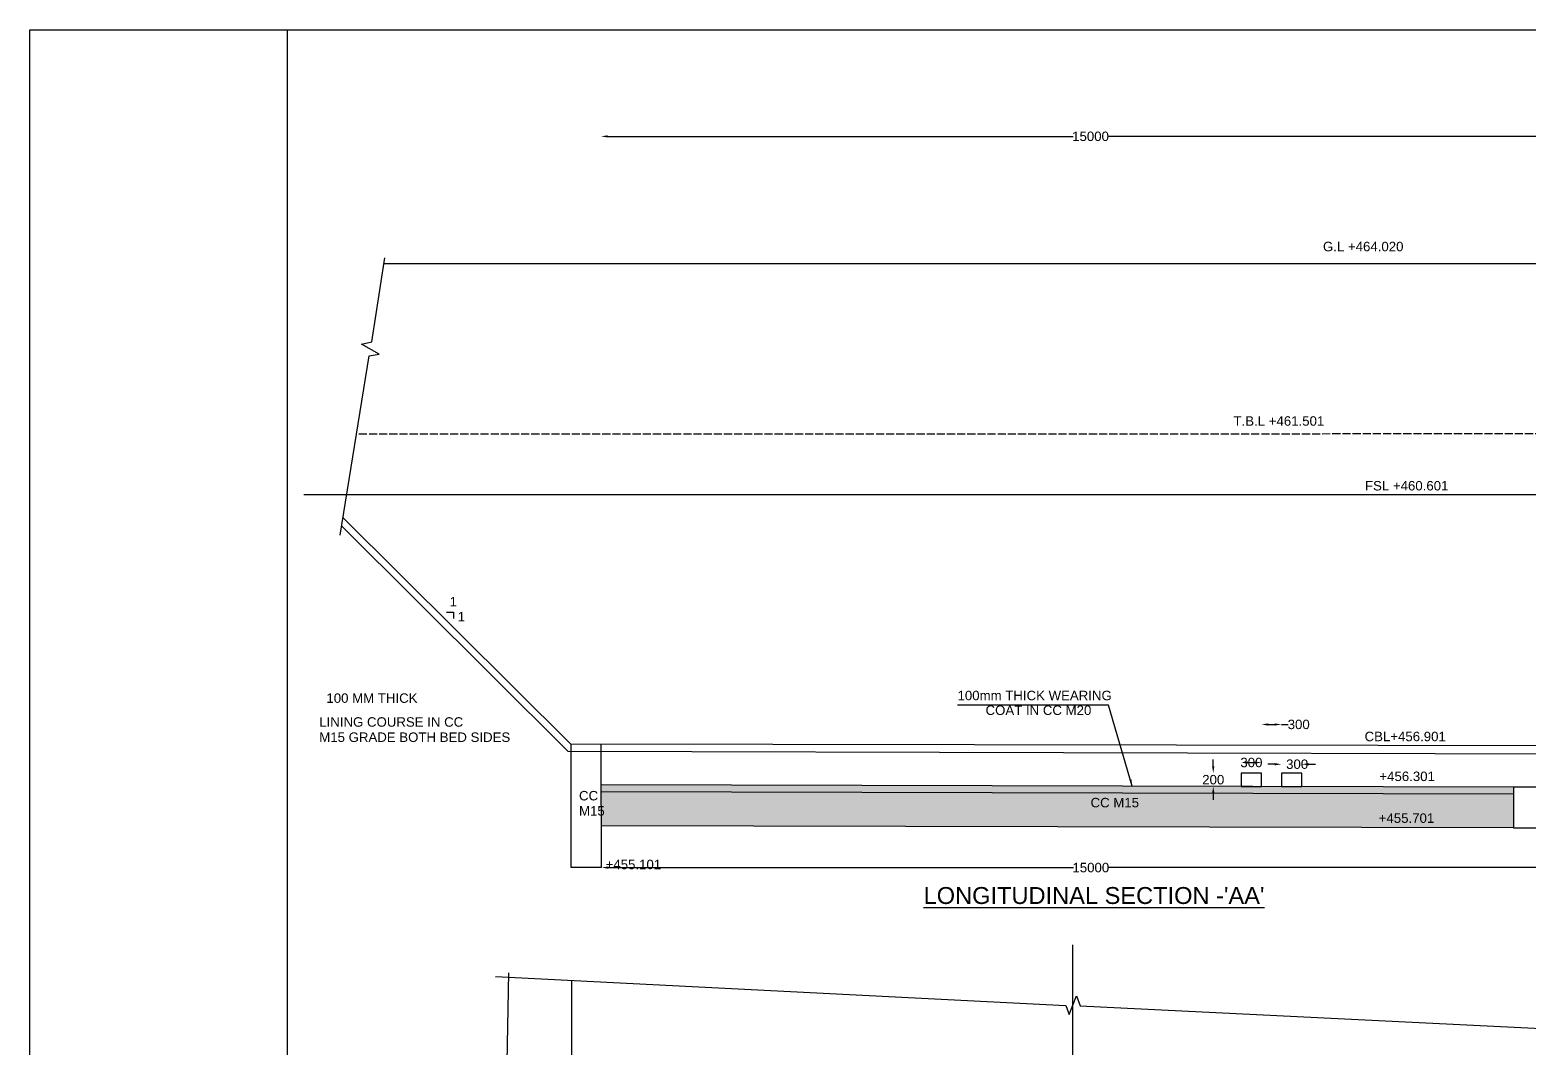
# Model space of a CAD drawing. Header units: inches. Extents: x 43882 to 50635, y 3 to 4549.
# Drawn here: x 43882 to 46098, y 3009 to 4513 of the extents above; entities that cross this region are included whole.
import ezdxf

# ---------------------------------------------------------------- set-up
doc = ezdxf.new("R2010")
doc.units = ezdxf.units.IN
doc.header["$MEASUREMENT"] = 0
doc.linetypes.add('ACAD_ISO02W100', pattern=[15, 12, -3])
for name, color, linetype in [('DIMENSIONS', 255, 'Continuous'), ('REF', 7, 'Continuous'), ('TEXT', 1, 'Continuous')]:
    doc.layers.add(name, color=color, linetype=linetype)
doc.styles.get("Standard").update_dxf_attribs({"font": 'arial.ttf', "height": 14})
doc.dimstyles.get("Standard").update_dxf_attribs({"dimtxt": 14, "dimasz": 10, "dimexe": 0.18, "dimexo": 0.0625, "dimgap": 0.09, "dimtad": 0, "dimtih": 1, "dimtoh": 1, "dimdec": 4, "dimzin": 0, "dimdsep": 46, "dimtxsty": 'Standard', "dimcen": 0.09, "dimse1": 1, "dimse2": 1, "dimadec": 0, "dimazin": 0, "dimtfac": 1, "dimtdec": 4, "dimtofl": 0, "dimtmove": 0, "dimatfit": 3, "dimfxl": 1, "dimtolj": 1, "dimtzin": 0, "dimarcsym": 0})

# ---------------------------------------------------------------- blocks, each defined once
blk = doc.blocks.new('*D99')
at = {"layer": 'Defpoints', "color": 0, "transparency": 16777216}
for p in [(46175.2, 4355.5), (44726.9, 3456.9), (46175.2, 3424.2)]:
    blk.add_point(p, dxfattribs=at)
at = {"layer": 'DIMENSIONS', "color": 0, "lineweight": -2, "transparency": 16777216}
for p, q in [((44736.9, 4355.5), (45425.3, 4355.5)), ((46165.2, 4355.5), (45476.8, 4355.5))]:
    blk.add_line(p, q, dxfattribs=at)
at = {"layer": 'DIMENSIONS', "color": 0, "transparency": 16777216}
for points in [[(44736.9, 4357.1), (44736.9, 4353.8), (44726.9, 4355.5)], [(46165.2, 4357.1), (46165.2, 4353.8), (46175.2, 4355.5)]]:
    blk.add_solid(points, dxfattribs=at)
at = {"layer": 'DIMENSIONS', "color": 0, "transparency": 16777216, "insert": (45451.1, 4355.5), "char_height": 14, "attachment_point": 5}
blk.add_mtext('\\A1;15000', dxfattribs=at)
blk = doc.blocks.new('*D129')
at = {"layer": 'Defpoints', "color": 0, "transparency": 16777216}
for p in [(45674.1, 3414.4), (45632.6, 3394.6), (45674, 3394.6)]:
    blk.add_point(p, dxfattribs=at)
at = {"layer": 'DIMENSIONS', "color": 0, "lineweight": -2, "transparency": 16777216}
for p, q in [((45632.6, 3424.4), (45632.6, 3434.4)), ((45632.6, 3384.6), (45632.6, 3374.6))]:
    blk.add_line(p, q, dxfattribs=at)
at = {"layer": 'DIMENSIONS', "color": 0, "transparency": 16777216}
for points in [[(45630.9, 3424.4), (45634.3, 3424.4), (45632.6, 3414.4)], [(45630.9, 3384.6), (45634.3, 3384.6), (45632.6, 3394.6)]]:
    blk.add_solid(points, dxfattribs=at)
at = {"layer": 'DIMENSIONS', "color": 0, "transparency": 16777216, "insert": (45632.6, 3404.5), "char_height": 14, "attachment_point": 5}
blk.add_mtext('\\A1;200', dxfattribs=at)
blk = doc.blocks.new('*D130')
at = {"layer": 'Defpoints', "color": 0, "transparency": 16777216}
for p in [(45674.1, 3414.4), (45704, 3429.9), (45704, 3414.4)]:
    blk.add_point(p, dxfattribs=at)
at = {"layer": 'DIMENSIONS', "color": 0, "lineweight": -2, "transparency": 16777216}
blk.add_line((45684.1, 3429.9), (45694, 3429.9), dxfattribs=at)
at = {"layer": 'DIMENSIONS', "color": 0, "transparency": 16777216}
for points in [[(45684.1, 3431.6), (45684.1, 3428.3), (45674.1, 3429.9)], [(45694, 3431.6), (45694, 3428.3), (45704, 3429.9)]]:
    blk.add_solid(points, dxfattribs=at)
at = {"layer": 'DIMENSIONS', "color": 0, "transparency": 16777216, "insert": (45689, 3429.9), "char_height": 14, "attachment_point": 5}
blk.add_mtext('\\A1;300', dxfattribs=at)
blk = doc.blocks.new('*D131')
at = {"layer": 'Defpoints', "color": 0, "transparency": 16777216}
for p in [(45733.5, 3414.4), (45763.7, 3427.4), (45763.7, 3414.4)]:
    blk.add_point(p, dxfattribs=at)
at = {"layer": 'DIMENSIONS', "color": 0, "lineweight": -2, "transparency": 16777216}
for p, q in [((45723.5, 3427.4), (45713.5, 3427.4)), ((45773.7, 3427.4), (45783.7, 3427.4))]:
    blk.add_line(p, q, dxfattribs=at)
at = {"layer": 'DIMENSIONS', "color": 0, "transparency": 16777216}
for points in [[(45723.5, 3429.1), (45723.5, 3425.7), (45733.5, 3427.4)], [(45773.7, 3429.1), (45773.7, 3425.7), (45763.7, 3427.4)]]:
    blk.add_solid(points, dxfattribs=at)
at = {"layer": 'DIMENSIONS', "color": 0, "transparency": 16777216, "insert": (45756.7, 3427.4), "char_height": 14, "attachment_point": 5}
blk.add_mtext('\\A1;300', dxfattribs=at)
blk = doc.blocks.new('*D132')
at = {"layer": 'Defpoints', "color": 0, "transparency": 16777216}
for p in [(45733.5, 3486.2), (45704, 3404.5), (45733.5, 3404.4)]:
    blk.add_point(p, dxfattribs=at)
at = {"layer": 'DIMENSIONS', "color": 0, "lineweight": -2, "transparency": 16777216}
for p, q in [((45714, 3486.2), (45723.5, 3486.2)), ((45733.5, 3486.2), (45743.5, 3486.2))]:
    blk.add_line(p, q, dxfattribs=at)
at = {"layer": 'DIMENSIONS', "color": 0, "transparency": 16777216}
for points in [[(45714, 3487.8), (45714, 3484.5), (45704, 3486.2)], [(45723.5, 3487.8), (45723.5, 3484.5), (45733.5, 3486.2)]]:
    blk.add_solid(points, dxfattribs=at)
at = {"layer": 'DIMENSIONS', "color": 0, "transparency": 16777216, "insert": (45759, 3486.2), "char_height": 14, "attachment_point": 5}
blk.add_mtext('\\A1;300', dxfattribs=at)
blk = doc.blocks.new('*D133')
at = {"layer": 'Defpoints', "color": 0, "transparency": 16777216}
for p in [(46175.2, 3393.7), (44727.7, 3275.1), (46175.2, 3274.6)]:
    blk.add_point(p, dxfattribs=at)
at = {"layer": 'DIMENSIONS', "color": 0, "lineweight": -2, "transparency": 16777216}
for p, q in [((44737.7, 3274.6), (45425.7, 3274.6)), ((46165.2, 3274.6), (45477.2, 3274.6))]:
    blk.add_line(p, q, dxfattribs=at)
at = {"layer": 'DIMENSIONS', "color": 0, "transparency": 16777216}
for points in [[(44737.7, 3276.3), (44737.7, 3273), (44727.7, 3274.6)], [(46165.2, 3276.3), (46165.2, 3273), (46175.2, 3274.6)]]:
    blk.add_solid(points, dxfattribs=at)
at = {"layer": 'DIMENSIONS', "color": 0, "transparency": 16777216, "insert": (45451.5, 3274.6), "char_height": 14, "attachment_point": 5}
blk.add_mtext('\\A1;15000', dxfattribs=at)

msp = doc.modelspace()

# ---------------------------------------------------------------- hatches: boundary and pattern name
at = {"layer": 'DIMENSIONS'}
h = msp.add_hatch(dxfattribs=at)
h.set_pattern_fill('AR-CONC', color=0, scale=2.5, style=0)
h.set_pattern_definition([(50, (0, 0), (17.9315046, -1.5688034), [1.875, -20.625]), (355, (0, 0), (-3.468783, 18.804803), [1.5, -16.5]), (100.4514, (1.494, -0.13), (14.4627345, 17.2359886), [1.593505, -17.528553]), (46.1842, (0, 5), (26.681026, -4.137975), [2.8125, -30.9375]), (96.6356, (2.223, 4.655), (23.366568, 24.352947), [2.390257, -26.292825]), (351.1842, (0, 5), (23.366549, 24.352965), [2.25, -24.75]), (21, (2.5, 3.75), (14.9226763, -10.0654723), [1.875, -20.625]), (326, (2.5, 3.75), (6.082883, 18.128751), [1.5, -16.5]), (71.4514, (3.744, 2.911), (21.005566, 8.0632624), [1.593505, -17.528553]), (37.5, (0, 0), (0.3039964, 8.32234635), [0, -16.3, 0, -16.75, 0, -16.5625]), (7.5, (0, 0), (6.5767384, 9.8602928), [0, -9.55, 0, -15.925, 0, -6.3125]), (327.5, (-5.575, 0), (13.3455609, -0.5638718), [0, -6.25, 0, -19.5, 0, -25.875]), (317.5, (-8.075, 0), (14.5796542, 2.5026246), [0, -8.125, 0, -12.95, 0, -18.375])])
h.paths.add_polyline_path([(46076.92497, 3383.6755), (44727.22901, 3387.08924), (44727.43673, 3336.56129), (46076.92497, 3333.38323)])
h.paths.add_polyline_path([(46076.92497, 3393.65912), (44727.18873, 3396.88924), (44727.22901, 3387.08924), (46076.92497, 3383.6755)])

# ---------------------------------------------------------------- linework, layer by layer
at = {"color": 0}
msp.add_lwpolyline([(44405.97181, 4167.5527), (47210.0038, 4167.5527), (47210.0038, 4267.0932), (47229.48767, 4267.0932), (47229.48767, 4204.92246), (47247.21247, 4202.8853, -0.3559781748), (47250.35052, 4199.66449), (47252.26284, 4174.49362), (47675.77273, 4174.49362), (47677.49457, 4199.14954, -0.3440425035), (47681.16454, 4203.23039), (47698.2738, 4205.45161), (47698.2738, 4266.23895), (47718.11018, 4266.23895), (47718.11018, 3798.54724), (47747.64595, 3798.54724), (47747.64595, 3814.29764), (47777.69935, 3814.29764)], format="xyb", dxfattribs=at)
for points in [[(44341.10802, 3766.06565), (44384.15938, 4030.95894), (44398.66851, 4033.78191), (44372.79604, 4048.21754), (44388.0789, 4051.90237), (44407.277, 4175.98875)], [(47179.30867, 4167.5527), (46931.85734, 3915.70355), (46630.72772, 3915.70355), (46175.22448, 3454.75231), (44682.10461, 3456.9727), (44345.28731, 3791.78065)], [(46541.58178, 3825.49139), (44287.50706, 3825.49139)], [(44343.29201, 3779.50363), (44677.9096, 3446.49046), (46144.28392, 3442.8098), (46148.51553, 3454.79203)], [(44682.10461, 3456.9727), (44682.10461, 3275.12205), (44727.68931, 3275.12205), (44726.942, 3456.90603)], [(46144.28392, 3442.8098), (46127.26381, 3393.65912), (46076.92497, 3393.65912), (46076.92497, 3333.38323), (46233.78957, 3333.38323)], [(46076.92497, 3393.65912), (44727.18873, 3396.88924)], [(44727.22901, 3387.08924), (46076.92497, 3383.6755)], [(46076.92497, 3333.38323), (44727.43673, 3336.56129)], [(44589.91344, 3118.84644), (44569.37527, 2009.56488), (44555.07572, 2004.68175), (44583.53109, 1993.55109), (44568.72856, 1988.38072), (44539.46808, 878.253)], [(44570.94543, 3113.8224), (45414.43133, 3071.00833), (45419.28011, 3057.30504), (45430.48964, 3084.86795), (45435.70339, 3070.33098), (47191.37518, 2984.1758)], [(44683.48159, 3108.11024), (44681.34059, 877.14627)]]:
    msp.add_lwpolyline(points, dxfattribs=at)
for points in [[(45674.06409, 3394.62323), (45703.97875, 3394.62323), (45703.97875, 3414.41082), (45674.06409, 3414.41082)], [(45733.49323, 3394.48101), (45763.67373, 3394.48101), (45763.67373, 3414.41082), (45733.49323, 3414.41082)]]:
    msp.add_lwpolyline(points, close=True, dxfattribs=at)
at = {"layer": 'DIMENSIONS', "color": 0}
for points in [[(44262.49286, 4512.73282), (44262.49286, 2.999)], [(44498.2295, 3651.98274), (44508.61802, 3651.98274), (44508.61802, 3642.7871)], [(45424.61608, 3160.42275), (45424.61608, 712.42006)]]:
    msp.add_lwpolyline(points, dxfattribs=at)
at = {"layer": 'DIMENSIONS', "color": 0, "linetype": 'ACAD_ISO02W100'}
msp.add_lwpolyline([(46630.72772, 3915.70355), (44365.35615, 3915.26343)], dxfattribs=at)
at = {"layer": 'REF', "color": 0}
msp.add_lwpolyline([(50615.7682, 2.999), (43882.19578, 2.999), (43882.19578, 4512.73282), (50615.7682, 4512.73282)], close=True, dxfattribs=at)

# ---------------------------------------------------------------- texts
at = {"layer": 'DIMENSIONS', "color": 0}
msp.add_text("%%ULONGITUDINAL SECTION -'AA'", height=25, dxfattribs=at).set_placement((45204.10514, 3220.86468))
at = {"layer": 'TEXT', "color": 0}
for s, p in [('G.L +464.020', (45794.90109, 4185.62721)), ('T.B.L +461.501', (45662.56398, 3927.76997)), ('FSL +460.601', (45857.04688, 3832.06562)), ('1', (44502.99841, 3660.60708)), ('1', (44514.91378, 3638.53506)), ('100 MM THICK', (44320.73456, 3518.14202)), ('100mm THICK WEARING', (45254.32426, 3521.99903)), ('COAT IN CC M20', (45295.78152, 3500.25469)), ('LINING COURSE IN CC ', (44310.14058, 3482.86243)), ('M15 GRADE BOTH BED SIDES', (44310.14058, 3460.37266)), ('CBL+456.901', (45856.48102, 3461.44538)), ('+456.301', (45878.38053, 3402.54132)), ('CC', (44694.41281, 3373.92013)), ('CC M15', (45451.09601, 3363.67058)), ('M15', (44694.41281, 3351.43036)), ('+455.701', (45877.39907, 3340.75021)), ('+455.101', (44733.79247, 3272.28279))]:
    msp.add_text(s, height=14, dxfattribs=at).set_placement(p)

# ---------------------------------------------------------------- dimensions: what is measured, and where the dimension line sits
at = {"layer": 'DIMENSIONS', "color": 0}
for base, p1, p2, text, picture, middle in [((46175.22448, 4355.4609), (44726.942, 3456.90603), (46175.22448, 3424.20572), '15000', '*D99', (45451.08324, 4355.4609)), ((45733.49323, 3486.15361), (45703.97875, 3404.51702), (45733.49323, 3404.44591), '300', '*D132', (45759.02047, 3486.15361)), ((46175.22448, 3274.61783), (44727.68931, 3275.12205), (46175.22448, 3393.65912), '15000', '*D133', (45451.45689, 3274.61783))]:
    dim = msp.add_linear_dim(base=base, p1=p1, p2=p2, text=text, dimstyle='Standard', dxfattribs=at)
    dim.commit()
    dim.dimension.update_dxf_attribs({"geometry": picture, "text_midpoint": middle})
for base, p1, p2, picture, middle in [((45703.97875, 3429.92818), (45674.06409, 3414.41082), (45703.97875, 3414.41082), '*D130', (45689.02142, 3429.92818)), ((45763.67373, 3427.4116), (45733.49323, 3414.41082), (45763.67373, 3414.41082), '*D131', (45756.69984, 3427.4116))]:
    dim = msp.add_linear_dim(base=base, p1=p1, p2=p2, text='300', dimstyle='Standard', dxfattribs=at)
    dim.commit()
    dim.dimension.update_dxf_attribs({"geometry": picture, "text_midpoint": middle, "dimtype": 160})
dim = msp.add_linear_dim(base=(45632.58973, 3394.62334), p1=(45674.06409, 3414.41082), p2=(45674.01674, 3394.62334), angle=90, text='200', dimstyle='Standard', dxfattribs=at)
dim.commit()
dim.dimension.update_dxf_attribs({"geometry": '*D129', "text_midpoint": (45632.58973, 3404.51708)})

# ---------------------------------------------------------------- leaders
msp.add_leader([(45512.8799, 3395.00897), (45477.54558, 3514.59501), (45254.47838, 3514.59501)], dimstyle='Standard', override={"dimgap": 0.09, "dimtad": 0}, dxfattribs=at)

doc.saveas('drawing.dxf')
